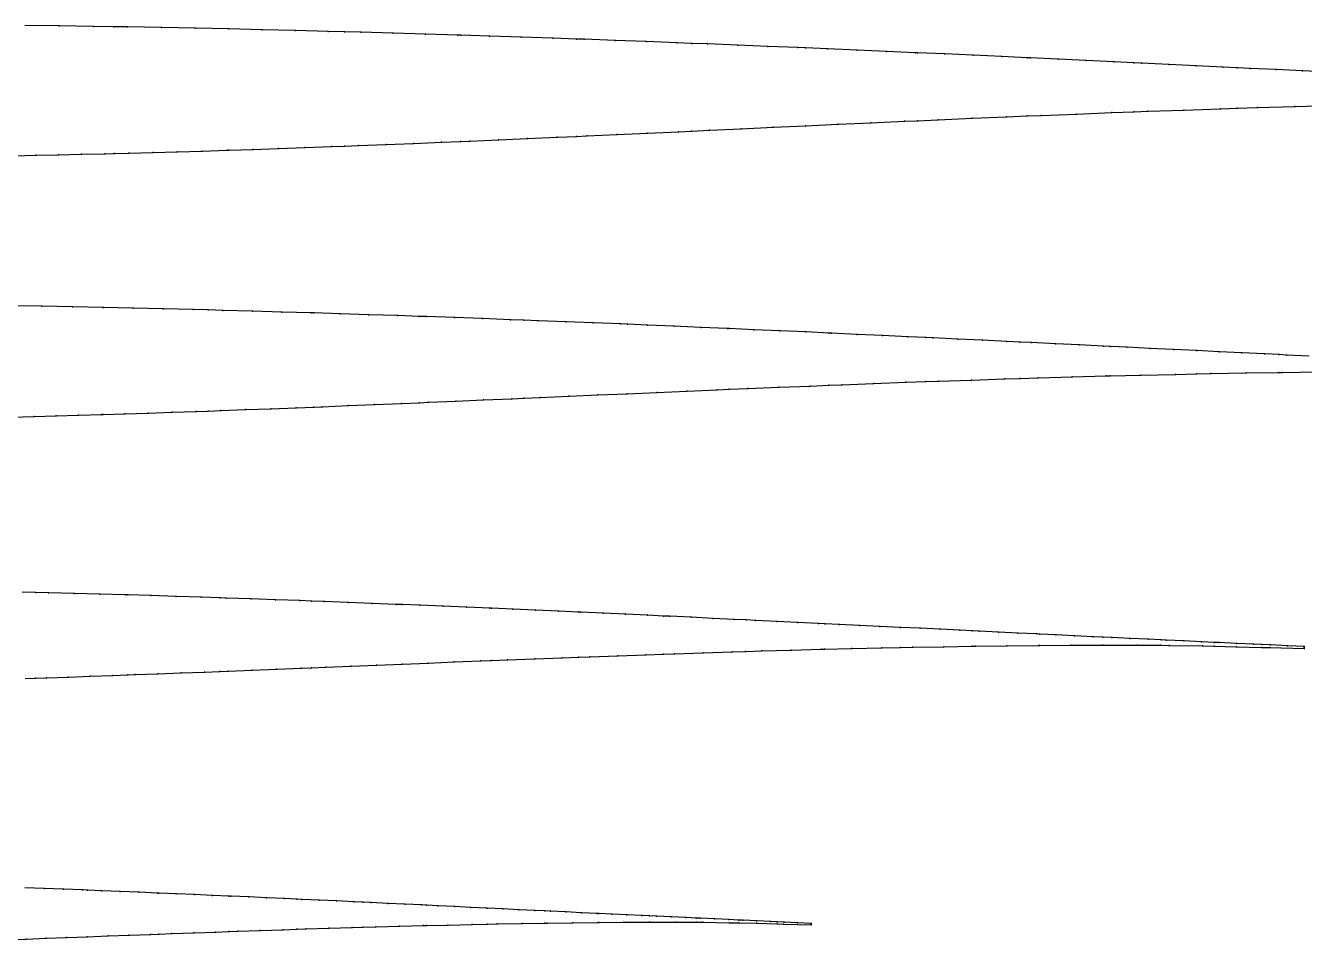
# Model space of a CAD drawing. Extents: x 0 to 4.67, y -4.5 to 1.66.
# Drawn here: x 0.6919 to 1.1173, y -4.3601 to -4.0561 of the extents above; entities that cross this region are included whole.
import ezdxf

# ---------------------------------------------------------------- set-up
doc = ezdxf.new("R2010")
doc.units = 0
doc.layers.get('0').update_dxf_attribs({"linetype": 'CONTINUOUS'})

msp = doc.modelspace()

# ---------------------------------------------------------------- linework, layer by layer
at = {"color": 4}
for points in [[(1.1254, -4.0716), (1.1167, -4.07117), (1.10793, -4.07074), (1.0991, -4.07031), (1.09496, -4.07011), (1.0902, -4.06988), (1.08124, -4.06945), (1.07221, -4.06901), (1.06311, -4.06857), (1.06059, -4.06845), (1.05395, -4.06814), (1.04472, -4.0677), (1.03543, -4.06727), (1.02607, -4.06683), (1.02508, -4.06679), (1.01664, -4.0664), (1.00715, -4.06596), (0.99759, -4.06553), (0.98863, -4.06513), (0.98796, -4.0651), (0.97827, -4.06468), (0.96852, -4.06426), (0.95869, -4.06383), (0.95137, -4.06352), (0.94881, -4.06342), (0.93885, -4.06301), (0.92883, -4.0626), (0.91874, -4.0622), (0.9135, -4.06199), (0.90859, -4.0618), (0.89837, -4.06141), (0.88808, -4.06103), (0.87773, -4.06065), (0.87521, -4.06056), (0.86732, -4.06029), (0.85683, -4.05993), (0.84628, -4.05958), (0.83667, -4.05927), (0.83567, -4.05924), (0.82499, -4.05891), (0.81424, -4.0586), (0.80342, -4.05829), (0.79807, -4.05814), (0.79255, -4.058), (0.7816, -4.05772), (0.77059, -4.05745), (0.7596, -4.0572), (0.75951, -4.05719), (0.74837, -4.05696), (0.73716, -4.05675), (0.72588, -4.05654), (0.72144, -4.05647), (0.71454, -4.05636), (0.70313, -4.05621), (0.69166, -4.05608)], [(0.68792, -4.09939), (0.69535, -4.09924), (0.7029, -4.09908), (0.71056, -4.09891), (0.71834, -4.09873), (0.72139, -4.09866), (0.72624, -4.09852), (0.73425, -4.09829), (0.74239, -4.09806), (0.75065, -4.09781), (0.75902, -4.09755), (0.75956, -4.09754), (0.76751, -4.09726), (0.77612, -4.09696), (0.78485, -4.09665), (0.79369, -4.09633), (0.79802, -4.09618), (0.80265, -4.09599), (0.81174, -4.09563), (0.82094, -4.09527), (0.83025, -4.09489), (0.83663, -4.09463), (0.83969, -4.0945), (0.84925, -4.09408), (0.85892, -4.09366), (0.86871, -4.09323), (0.87516, -4.09295), (0.87862, -4.09279), (0.88865, -4.09233), (0.8988, -4.09187), (0.90906, -4.09139), (0.91346, -4.09119), (0.91944, -4.09091), (0.92994, -4.09042), (0.94056, -4.08993), (0.9513, -4.08943), (0.95133, -4.08943), (0.96216, -4.08893), (0.97313, -4.08843), (0.98422, -4.08793), (0.98858, -4.08773), (0.99543, -4.08743), (1.00676, -4.08694), (1.01821, -4.08645), (1.02504, -4.08615), (1.02978, -4.08597), (1.04146, -4.0855), (1.05326, -4.08504), (1.06054, -4.08475), (1.06518, -4.08459), (1.07722, -4.08417), (1.08938, -4.08375), (1.09492, -4.08356), (1.10165, -4.08336), (1.11405, -4.08299), (1.12656, -4.08263)], [(1.11881, -4.16605), (1.11144, -4.16569), (1.10873, -4.16556), (1.10401, -4.16533), (1.09652, -4.16496), (1.08897, -4.16459), (1.08145, -4.16422), (1.08136, -4.16422), (1.07369, -4.16384), (1.06596, -4.16346), (1.05817, -4.16308), (1.05271, -4.16282), (1.05032, -4.1627), (1.04241, -4.16231), (1.03444, -4.16193), (1.02641, -4.16154), (1.02265, -4.16136), (1.01832, -4.16115), (1.01017, -4.16076), (1.00196, -4.16037), (0.99369, -4.15998), (0.99139, -4.15987), (0.98536, -4.15958), (0.97697, -4.15919), (0.96852, -4.1588), (0.96001, -4.15841), (0.95912, -4.15837), (0.95144, -4.15802), (0.94281, -4.15763), (0.93412, -4.15725), (0.92597, -4.15689), (0.92537, -4.15686), (0.91656, -4.15648), (0.90769, -4.15611), (0.89875, -4.15573), (0.8921, -4.15545), (0.88977, -4.15536), (0.88071, -4.15499), (0.8716, -4.15463), (0.86243, -4.15427), (0.85767, -4.15409), (0.8532, -4.15392), (0.84391, -4.15358), (0.83456, -4.15324), (0.82515, -4.1529), (0.82285, -4.15282), (0.81568, -4.15258), (0.80615, -4.15226), (0.79656, -4.15196), (0.78781, -4.15168), (0.7869, -4.15165), (0.77719, -4.15137), (0.76742, -4.15109), (0.75759, -4.15082), (0.75272, -4.15069), (0.7477, -4.15056), (0.73775, -4.15032), (0.72774, -4.15009), (0.71775, -4.14987), (0.71766, -4.14987), (0.70753, -4.14967), (0.69734, -4.14948), (0.68709, -4.14931)], [(0.68741, -4.18631), (0.6947, -4.18612), (0.7021, -4.18591), (0.7096, -4.1857), (0.71722, -4.18548), (0.71771, -4.18547), (0.72493, -4.18523), (0.73276, -4.18498), (0.7407, -4.18471), (0.74874, -4.18444), (0.75268, -4.18431), (0.75689, -4.18415), (0.76514, -4.18384), (0.77351, -4.18353), (0.78198, -4.18321), (0.78778, -4.18299), (0.79056, -4.18288), (0.79925, -4.18252), (0.80804, -4.18216), (0.81695, -4.1818), (0.82281, -4.18155), (0.82595, -4.18142), (0.83507, -4.18103), (0.8443, -4.18063), (0.85363, -4.18023), (0.85763, -4.18005), (0.86307, -4.17982), (0.87262, -4.1794), (0.88227, -4.17898), (0.89203, -4.17855), (0.89206, -4.17855), (0.9019, -4.17812), (0.91188, -4.17769), (0.92197, -4.17726), (0.92593, -4.17709), (0.93216, -4.17683), (0.94246, -4.17641), (0.95287, -4.17599), (0.95908, -4.17573), (0.96338, -4.17557), (0.974, -4.17517), (0.98474, -4.17476), (0.99135, -4.17452), (0.99557, -4.17437), (1.00652, -4.174), (1.01757, -4.17364), (1.02261, -4.17347), (1.02873, -4.17329), (1.04, -4.17297), (1.05137, -4.17265), (1.05267, -4.17262), (1.06286, -4.17237), (1.07445, -4.17211), (1.08141, -4.17196), (1.08614, -4.17187), (1.09795, -4.17166), (1.10869, -4.17148), (1.10986, -4.17146), (1.12188, -4.17132)], [(0.69177, -4.27329), (0.69522, -4.27318), (0.6989, -4.27305), (0.70613, -4.2728), (0.71345, -4.27255), (0.72086, -4.27229), (0.72593, -4.27211), (0.72837, -4.27201), (0.73597, -4.27173), (0.74367, -4.27144), (0.75146, -4.27114), (0.75659, -4.27094), (0.75934, -4.27083), (0.76732, -4.27051), (0.77539, -4.27019), (0.78356, -4.26986), (0.78706, -4.26972), (0.79182, -4.26952), (0.80017, -4.26918), (0.80862, -4.26884), (0.81716, -4.26849), (0.81718, -4.26849), (0.8258, -4.26814), (0.83453, -4.26779), (0.84335, -4.26743), (0.84682, -4.26729), (0.85227, -4.26708), (0.86128, -4.26674), (0.87039, -4.26638), (0.87582, -4.26618), (0.87959, -4.26604), (0.88889, -4.26571), (0.89828, -4.26537), (0.90407, -4.26517), (0.90776, -4.26505), (0.91734, -4.26473), (0.92701, -4.26443), (0.93142, -4.26429), (0.93677, -4.26414), (0.94663, -4.26386), (0.95659, -4.26359), (0.95772, -4.26356), (0.96663, -4.26335), (0.97678, -4.26312), (0.98287, -4.26299), (0.98701, -4.26291), (0.99734, -4.26273), (1.00674, -4.26257), (1.00777, -4.26256), (1.01828, -4.26242), (1.0289, -4.2623), (1.02921, -4.2623), (1.0396, -4.26223), (1.05019, -4.26218), (1.0504, -4.26218), (1.0613, -4.26219), (1.06955, -4.26225), (1.07229, -4.26227), (1.08337, -4.26245), (1.08722, -4.26254), (1.09455, -4.26271), (1.10311, -4.26294), (1.10582, -4.26302), (1.11718, -4.26332), (1.11718, -4.26296), (1.11718, -4.26266), (1.11163, -4.2624), (1.10602, -4.26214), (1.10314, -4.26201), (1.10036, -4.26188), (1.09464, -4.26162), (1.08888, -4.26135), (1.08726, -4.26127), (1.08306, -4.26108), (1.07719, -4.2608), (1.07127, -4.26053), (1.06959, -4.26045), (1.06529, -4.26025), (1.05926, -4.25996), (1.05318, -4.25967), (1.05022, -4.25953), (1.04705, -4.25938), (1.04086, -4.25909), (1.03462, -4.25879), (1.02925, -4.25853), (1.02833, -4.25848), (1.02199, -4.25818), (1.01559, -4.25787), (1.00915, -4.25756), (1.00677, -4.25744), (1.00264, -4.25724), (0.99609, -4.25692), (0.98948, -4.2566), (0.98291, -4.25628), (0.98283, -4.25628), (0.97611, -4.25595), (0.96935, -4.25562), (0.96254, -4.25529), (0.95775, -4.25506), (0.95567, -4.25496), (0.94874, -4.25463), (0.94177, -4.25429), (0.93474, -4.25396), (0.93145, -4.2538), (0.92766, -4.25362), (0.92053, -4.25328), (0.91335, -4.25294), (0.90611, -4.2526), (0.9041, -4.25251), (0.89882, -4.25227), (0.89148, -4.25193), (0.88409, -4.25159), (0.87664, -4.25125), (0.87586, -4.25122), (0.86914, -4.25092), (0.86159, -4.25059), (0.85398, -4.25025), (0.84686, -4.24995), (0.84633, -4.24992), (0.83862, -4.2496), (0.83086, -4.24927), (0.82304, -4.24895), (0.81722, -4.24871), (0.81517, -4.24863), (0.80725, -4.24832), (0.79928, -4.24801), (0.79126, -4.2477), (0.78709, -4.24755), (0.78318, -4.2474), (0.77505, -4.24711), (0.76687, -4.24682), (0.75863, -4.24654), (0.75662, -4.24647), (0.75035, -4.24626), (0.74201, -4.246), (0.73361, -4.24573), (0.72597, -4.2455), (0.72517, -4.24548), (0.71667, -4.24524), (0.70812, -4.245), (0.69952, -4.24478), (0.69526, -4.24467), (0.69086, -4.24456)], [(0.6883, -4.3601), (0.69212, -4.35996), (0.69882, -4.35971), (0.7056, -4.35945), (0.71246, -4.3592), (0.71248, -4.35919), (0.71939, -4.35894), (0.72639, -4.35868), (0.73347, -4.35841), (0.73626, -4.35831), (0.74063, -4.35815), (0.74786, -4.35789), (0.75517, -4.35763), (0.75953, -4.35747), (0.76255, -4.35737), (0.77001, -4.35711), (0.77754, -4.35686), (0.78219, -4.35671), (0.78515, -4.35661), (0.79284, -4.35638), (0.8006, -4.35614), (0.80414, -4.35604), (0.80843, -4.35592), (0.81635, -4.3557), (0.82433, -4.3555), (0.82524, -4.35547), (0.83239, -4.35531), (0.84053, -4.35513), (0.84542, -4.35502), (0.84875, -4.35496), (0.85703, -4.35481), (0.86457, -4.35468), (0.8654, -4.35467), (0.87384, -4.35456), (0.88235, -4.35446), (0.88261, -4.35446), (0.89094, -4.35439), (0.89944, -4.35435), (0.89961, -4.35434), (0.90835, -4.35435), (0.91498, -4.35439), (0.91717, -4.3544), (0.92606, -4.35454), (0.92915, -4.3546), (0.93503, -4.35474), (0.9419, -4.35492), (0.94407, -4.35498), (0.95319, -4.35522), (0.95319, -4.35498), (0.95319, -4.35477), (0.94874, -4.35456), (0.94424, -4.35436), (0.94193, -4.35425), (0.93969, -4.35415), (0.93511, -4.35394), (0.93048, -4.35373), (0.92918, -4.35367), (0.92582, -4.35351), (0.9211, -4.35329), (0.91635, -4.35307), (0.915, -4.35301), (0.91156, -4.35285), (0.90672, -4.35262), (0.90184, -4.35239), (0.89946, -4.35228), (0.89692, -4.35216), (0.89196, -4.35192), (0.88695, -4.35169), (0.88264, -4.35148), (0.8819, -4.35144), (0.87681, -4.3512), (0.87168, -4.35095), (0.86651, -4.35071), (0.8646, -4.35061), (0.86129, -4.35045), (0.85603, -4.3502), (0.85073, -4.34995), (0.84545, -4.34969), (0.84539, -4.34969), (0.84, -4.34943), (0.83457, -4.34917), (0.8291, -4.34891), (0.82527, -4.34872), (0.82359, -4.34864), (0.81804, -4.34838), (0.81244, -4.34811), (0.80681, -4.34785), (0.80416, -4.34772), (0.80113, -4.34758), (0.7954, -4.34731), (0.78964, -4.34705), (0.78383, -4.34678), (0.78222, -4.3467), (0.77798, -4.34651), (0.77209, -4.34624), (0.76616, -4.34598), (0.76018, -4.34571), (0.75956, -4.34568), (0.75417, -4.34545), (0.74811, -4.34519), (0.74201, -4.34492), (0.73628, -4.34468), (0.73586, -4.34466), (0.72967, -4.34441), (0.72345, -4.34415), (0.71718, -4.3439), (0.7125, -4.34372), (0.71086, -4.34365), (0.70451, -4.34341), (0.69811, -4.34317), (0.69167, -4.34293)]]:
    msp.add_lwpolyline(points, dxfattribs=at)
at = {"color": 2}
for p in [(0.70313, -4.05621, 71.4809), (0.71454, -4.05636, 71.4809), (0.72144, -4.05647, 71.4809), (0.72588, -4.05654, 71.4809), (0.73716, -4.05675, 71.4809), (0.74837, -4.05696, 71.4809), (0.75951, -4.05719, 71.4809), (0.7596, -4.0572, 71.4809), (0.77059, -4.05745, 71.4809), (0.7816, -4.05772, 71.4809), (0.79255, -4.058, 71.4809), (0.79807, -4.05814, 71.4809), (0.80342, -4.05829, 71.4809), (0.81424, -4.0586, 71.4809), (0.82499, -4.05891, 71.4809), (0.83567, -4.05924, 71.4809), (0.83667, -4.05927, 71.4809), (0.84628, -4.05958, 71.4809), (0.85683, -4.05993, 71.4809), (0.86732, -4.06029, 71.4809), (0.87521, -4.06056, 71.4809), (0.87773, -4.06065, 71.4809), (0.88808, -4.06103, 71.4809), (0.89837, -4.06141, 71.4809), (0.90859, -4.0618, 71.4809), (0.9135, -4.06199, 71.4809), (0.91874, -4.0622, 71.4809), (0.92883, -4.0626, 71.4809), (0.93885, -4.06301, 71.4809), (0.94881, -4.06342, 71.4809), (0.95137, -4.06352, 71.4809), (0.95869, -4.06383, 71.4809), (0.96852, -4.06426, 71.4809), (0.97827, -4.06468, 71.4809), (0.98796, -4.0651, 71.4809), (0.98863, -4.06513, 71.4809), (0.99759, -4.06553, 71.4809), (1.00715, -4.06596, 71.4809), (1.01664, -4.0664, 71.4809), (1.02508, -4.06679, 71.4809), (1.02607, -4.06683, 71.4809), (1.03543, -4.06727, 71.4809), (1.04472, -4.0677, 71.4809), (1.05395, -4.06814, 71.4809), (1.06059, -4.06845, 71.4809), (1.06311, -4.06857, 71.4809), (1.07221, -4.06901, 71.4809), (1.08124, -4.06945, 71.4809), (1.0902, -4.06988, 71.4809), (1.09496, -4.07011, 71.4809), (1.0991, -4.07031, 71.4809), (1.10793, -4.07074, 71.4809), (1.1167, -4.07117, 71.4809), (1.11405, -4.08299, 71.4809), (0.99543, -4.08743, 71.4809), (1.00676, -4.08694, 71.4809), (1.01821, -4.08645, 71.4809), (1.02504, -4.08615, 71.4809), (1.02978, -4.08597, 71.4809), (1.04146, -4.0855, 71.4809), (1.05326, -4.08504, 71.4809), (1.06054, -4.08475, 71.4809), (1.06518, -4.08459, 71.4809), (1.07722, -4.08417, 71.4809), (1.08938, -4.08375, 71.4809), (1.09492, -4.08356, 71.4809), (1.10165, -4.08336, 71.4809), (0.90906, -4.09139, 71.4809), (0.91346, -4.09119, 71.4809), (0.91944, -4.09091, 71.4809), (0.92994, -4.09042, 71.4809), (0.94056, -4.08993, 71.4809), (0.9513, -4.08943, 71.4809), (0.95133, -4.08943, 71.4809), (0.96216, -4.08893, 71.4809), (0.97313, -4.08843, 71.4809), (0.98422, -4.08793, 71.4809), (0.98858, -4.08773, 71.4809), (0.80265, -4.09599, 71.4809), (0.81174, -4.09563, 71.4809), (0.82094, -4.09527, 71.4809), (0.83025, -4.09489, 71.4809), (0.83663, -4.09463, 71.4809), (0.83969, -4.0945, 71.4809), (0.84925, -4.09408, 71.4809), (0.85892, -4.09366, 71.4809), (0.86871, -4.09323, 71.4809), (0.87516, -4.09295, 71.4809), (0.87862, -4.09279, 71.4809), (0.88865, -4.09233, 71.4809), (0.8988, -4.09187, 71.4809), (0.69535, -4.09924, 71.4809), (0.7029, -4.09908, 71.4809), (0.71056, -4.09891, 71.4809), (0.71834, -4.09873, 71.4809), (0.72139, -4.09866, 71.4809), (0.72624, -4.09852, 71.4809), (0.73425, -4.09829, 71.4809), (0.74239, -4.09806, 71.4809), (0.75065, -4.09781, 71.4809), (0.75902, -4.09755, 71.4809), (0.75956, -4.09754, 71.4809), (0.76751, -4.09726, 71.4809), (0.77612, -4.09696, 71.4809), (0.78485, -4.09665, 71.4809), (0.79369, -4.09633, 71.4809), (0.79802, -4.09618, 71.4809), (0.69734, -4.14948, 73.0149), (0.70753, -4.14967, 73.0149), (0.71766, -4.14987, 73.0149), (0.71775, -4.14987, 73.0149), (0.72774, -4.15009, 73.0149), (0.73775, -4.15032, 73.0149), (0.7477, -4.15056, 73.0149), (0.75272, -4.15069, 73.0149), (0.75759, -4.15082, 73.0149), (0.76742, -4.15109, 73.0149), (0.77719, -4.15137, 73.0149), (0.7869, -4.15165, 73.0149), (0.78781, -4.15168, 73.0149), (0.79656, -4.15196, 73.0149), (0.80615, -4.15226, 73.0149), (0.81568, -4.15258, 73.0149), (0.82285, -4.15282, 73.0149), (0.82515, -4.1529, 73.0149), (0.83456, -4.15324, 73.0149), (0.84391, -4.15358, 73.0149), (0.8532, -4.15392, 73.0149), (0.85767, -4.15409, 73.0149), (0.86243, -4.15427, 73.0149), (0.8716, -4.15463, 73.0149), (0.88071, -4.15499, 73.0149), (0.88977, -4.15536, 73.0149), (0.8921, -4.15545, 73.0149), (0.89875, -4.15573, 73.0149), (0.90769, -4.15611, 73.0149), (0.91656, -4.15648, 73.0149), (0.92537, -4.15686, 73.0149), (0.92597, -4.15689, 73.0149), (0.93412, -4.15725, 73.0149), (0.94281, -4.15763, 73.0149), (0.95144, -4.15802, 73.0149), (0.95912, -4.15837, 73.0149), (0.96001, -4.15841, 73.0149), (0.96852, -4.1588, 73.0149), (0.97697, -4.15919, 73.0149), (0.98536, -4.15958, 73.0149), (0.99139, -4.15987, 73.0149), (0.99369, -4.15998, 73.0149), (1.00196, -4.16037, 73.0149), (1.01017, -4.16076, 73.0149), (1.01832, -4.16115, 73.0149), (1.02265, -4.16136, 73.0149), (1.02641, -4.16154, 73.0149), (1.03444, -4.16193, 73.0149), (1.04241, -4.16231, 73.0149), (1.05032, -4.1627, 73.0149), (1.05271, -4.16282, 73.0149), (1.05817, -4.16308, 73.0149), (1.06596, -4.16346, 73.0149), (1.07369, -4.16384, 73.0149), (1.08136, -4.16422, 73.0149), (1.08145, -4.16422, 73.0149), (1.08897, -4.16459, 73.0149), (1.09652, -4.16496, 73.0149), (1.10401, -4.16533, 73.0149), (1.10873, -4.16556, 73.0149), (1.11144, -4.16569, 73.0149), (1.06286, -4.17237, 73.0149), (1.07445, -4.17211, 73.0149), (1.08141, -4.17196, 73.0149), (1.08614, -4.17187, 73.0149), (1.09795, -4.17166, 73.0149), (1.10869, -4.17148, 73.0149), (1.10986, -4.17146, 73.0149), (0.94246, -4.17641, 73.0149), (0.95287, -4.17599, 73.0149), (0.95908, -4.17573, 73.0149), (0.96338, -4.17557, 73.0149), (0.974, -4.17517, 73.0149), (0.98474, -4.17476, 73.0149), (0.99135, -4.17452, 73.0149), (0.99557, -4.17437, 73.0149), (1.00652, -4.174, 73.0149), (1.01757, -4.17364, 73.0149), (1.02261, -4.17347, 73.0149), (1.02873, -4.17329, 73.0149), (1.04, -4.17297, 73.0149), (1.05137, -4.17265, 73.0149), (1.05267, -4.17262, 73.0149), (0.83507, -4.18103, 73.0149), (0.8443, -4.18063, 73.0149), (0.85363, -4.18023, 73.0149), (0.85763, -4.18005, 73.0149), (0.86307, -4.17982, 73.0149), (0.87262, -4.1794, 73.0149), (0.88227, -4.17898, 73.0149), (0.89203, -4.17855, 73.0149), (0.89206, -4.17855, 73.0149), (0.9019, -4.17812, 73.0149), (0.91188, -4.17769, 73.0149), (0.92197, -4.17726, 73.0149), (0.92593, -4.17709, 73.0149), (0.93216, -4.17683, 73.0149), (0.72493, -4.18523, 73.0149), (0.73276, -4.18498, 73.0149), (0.7407, -4.18471, 73.0149), (0.74874, -4.18444, 73.0149), (0.75268, -4.18431, 73.0149), (0.75689, -4.18415, 73.0149), (0.76514, -4.18384, 73.0149), (0.77351, -4.18353, 73.0149), (0.78198, -4.18321, 73.0149), (0.78778, -4.18299, 73.0149), (0.79056, -4.18288, 73.0149), (0.79925, -4.18252, 73.0149), (0.80804, -4.18216, 73.0149), (0.81695, -4.1818, 73.0149), (0.82281, -4.18155, 73.0149), (0.82595, -4.18142, 73.0149), (0.6947, -4.18612, 73.0149), (0.7021, -4.18591, 73.0149), (0.7096, -4.1857, 73.0149), (0.71722, -4.18548, 73.0149), (0.71771, -4.18547, 73.0149), (0.69526, -4.24467, 74.5652), (0.69952, -4.24478, 74.5652), (0.70812, -4.245, 74.5652), (0.71667, -4.24524, 74.5652), (0.72517, -4.24548, 74.5652), (0.72597, -4.2455, 74.5652), (0.73361, -4.24573, 74.5652), (0.74201, -4.246, 74.5652), (0.75035, -4.24626, 74.5652), (0.75662, -4.24647, 74.5652), (0.75863, -4.24654, 74.5652), (0.76687, -4.24682, 74.5652), (0.77505, -4.24711, 74.5652), (0.78318, -4.2474, 74.5652), (0.78709, -4.24755, 74.5652), (0.79126, -4.2477, 74.5652), (0.79928, -4.24801, 74.5652), (0.80725, -4.24832, 74.5652), (0.81517, -4.24863, 74.5652), (0.81722, -4.24871, 74.5652), (0.82304, -4.24895, 74.5652), (0.83086, -4.24927, 74.5652), (0.83862, -4.2496, 74.5652), (0.84633, -4.24992, 74.5652), (0.84686, -4.24995, 74.5652), (0.85398, -4.25025, 74.5652), (0.86159, -4.25059, 74.5652), (0.86914, -4.25092, 74.5652), (0.87586, -4.25122, 74.5652), (0.87664, -4.25125, 74.5652), (0.88409, -4.25159, 74.5652), (0.89148, -4.25193, 74.5652), (0.89882, -4.25227, 74.5652), (0.9041, -4.25251, 74.5652), (0.90611, -4.2526, 74.5652), (0.91335, -4.25294, 74.5652), (0.92053, -4.25328, 74.5652), (0.92766, -4.25362, 74.5652), (0.93145, -4.2538, 74.5652), (0.93474, -4.25396, 74.5652), (0.94177, -4.25429, 74.5652), (0.94874, -4.25463, 74.5652), (0.95567, -4.25496, 74.5652), (0.95775, -4.25506, 74.5652), (0.96254, -4.25529, 74.5652), (0.96935, -4.25562, 74.5652), (0.97611, -4.25595, 74.5652), (0.98283, -4.25628, 74.5652), (0.98291, -4.25628, 74.5652), (0.98948, -4.2566, 74.5652), (0.99609, -4.25692, 74.5652), (1.00264, -4.25724, 74.5652), (1.00677, -4.25744, 74.5652), (1.00915, -4.25756, 74.5652), (1.01559, -4.25787, 74.5652), (1.02199, -4.25818, 74.5652), (1.02833, -4.25848, 74.5652), (1.02925, -4.25853, 74.5652), (1.03462, -4.25879, 74.5652), (1.04086, -4.25909, 74.5652), (1.04705, -4.25938, 74.5652), (1.05022, -4.25953, 74.5652), (1.05318, -4.25967, 74.5652), (1.05926, -4.25996, 74.5652), (1.06529, -4.26025, 74.5652), (1.06959, -4.26045, 74.5652), (1.07127, -4.26053, 74.5652), (1.07719, -4.2608, 74.5652), (1.08306, -4.26108, 74.5652), (1.08726, -4.26127, 74.5652), (1.08888, -4.26135, 74.5652), (1.09464, -4.26162, 74.5652), (1.10036, -4.26188, 74.5652), (0.87959, -4.26604, 74.5652), (0.88889, -4.26571, 74.5652), (0.89828, -4.26537, 74.5652), (0.90407, -4.26517, 74.5652), (0.90776, -4.26505, 74.5652), (0.91734, -4.26473, 74.5652), (0.92701, -4.26443, 74.5652), (0.93142, -4.26429, 74.5652), (0.93677, -4.26414, 74.5652), (0.94663, -4.26386, 74.5652), (0.95659, -4.26359, 74.5652), (0.95772, -4.26356, 74.5652), (0.96663, -4.26335, 74.5652), (0.97678, -4.26312, 74.5652), (0.98287, -4.26299, 74.5652), (0.98701, -4.26291, 74.5652), (0.99734, -4.26273, 74.5652), (1.00674, -4.26257, 74.5652), (1.00777, -4.26256, 74.5652), (1.01828, -4.26242, 74.5652), (1.0289, -4.2623, 74.5652), (1.02921, -4.2623, 74.5652), (1.0396, -4.26223, 74.5652), (1.05019, -4.26218, 74.5652), (1.0504, -4.26218, 74.5652), (1.0613, -4.26219, 74.5652), (1.06955, -4.26225, 74.5652), (1.07229, -4.26227, 74.5652), (1.08337, -4.26245, 74.5652), (1.08722, -4.26254, 74.5652), (1.09455, -4.26271, 74.5652), (1.10311, -4.26294, 74.5652), (1.10314, -4.26201, 74.5652), (1.10582, -4.26302, 74.5652), (1.10602, -4.26214, 74.5652), (1.11163, -4.2624, 74.5652), (1.11718, -4.26266, 74.5652), (1.11718, -4.26296, 74.5652), (1.11718, -4.26332, 74.5652), (0.77539, -4.27019, 74.5652), (0.78356, -4.26986, 74.5652), (0.78706, -4.26972, 74.5652), (0.79182, -4.26952, 74.5652), (0.80017, -4.26918, 74.5652), (0.80862, -4.26884, 74.5652), (0.81716, -4.26849, 74.5652), (0.81718, -4.26849, 74.5652), (0.8258, -4.26814, 74.5652), (0.83453, -4.26779, 74.5652), (0.84335, -4.26743, 74.5652), (0.84682, -4.26729, 74.5652), (0.85227, -4.26708, 74.5652), (0.86128, -4.26674, 74.5652), (0.87039, -4.26638, 74.5652), (0.87582, -4.26618, 74.5652), (0.69522, -4.27318, 74.5652), (0.6989, -4.27305, 74.5652), (0.70613, -4.2728, 74.5652), (0.71345, -4.27255, 74.5652), (0.72086, -4.27229, 74.5652), (0.72593, -4.27211, 74.5652), (0.72837, -4.27201, 74.5652), (0.73597, -4.27173, 74.5652), (0.74367, -4.27144, 74.5652), (0.75146, -4.27114, 74.5652), (0.75659, -4.27094, 74.5652), (0.75934, -4.27083, 74.5652), (0.76732, -4.27051, 74.5652), (0.69811, -4.34317, 76.1317), (0.70451, -4.34341, 76.1317), (0.71086, -4.34365, 76.1317), (0.7125, -4.34372, 76.1317), (0.71718, -4.3439, 76.1317), (0.72345, -4.34415, 76.1317), (0.72967, -4.34441, 76.1317), (0.73586, -4.34466, 76.1317), (0.73628, -4.34468, 76.1317), (0.74201, -4.34492, 76.1317), (0.74811, -4.34519, 76.1317), (0.75417, -4.34545, 76.1317), (0.75956, -4.34568, 76.1317), (0.76018, -4.34571, 76.1317), (0.76616, -4.34598, 76.1317), (0.77209, -4.34624, 76.1317), (0.77798, -4.34651, 76.1317), (0.78222, -4.3467, 76.1317), (0.78383, -4.34678, 76.1317), (0.78964, -4.34705, 76.1317), (0.7954, -4.34731, 76.1317), (0.80113, -4.34758, 76.1317), (0.80416, -4.34772, 76.1317), (0.80681, -4.34785, 76.1317), (0.81244, -4.34811, 76.1317), (0.81804, -4.34838, 76.1317), (0.82359, -4.34864, 76.1317), (0.82527, -4.34872, 76.1317), (0.8291, -4.34891, 76.1317), (0.83457, -4.34917, 76.1317), (0.84, -4.34943, 76.1317), (0.84539, -4.34969, 76.1317), (0.84545, -4.34969, 76.1317), (0.85073, -4.34995, 76.1317), (0.85603, -4.3502, 76.1317), (0.86129, -4.35045, 76.1317), (0.8646, -4.35061, 76.1317), (0.86651, -4.35071, 76.1317), (0.87168, -4.35095, 76.1317), (0.87681, -4.3512, 76.1317), (0.83239, -4.35531, 76.1317), (0.84053, -4.35513, 76.1317), (0.84542, -4.35502, 76.1317), (0.84875, -4.35496, 76.1317), (0.85703, -4.35481, 76.1317), (0.86457, -4.35468, 76.1317), (0.8654, -4.35467, 76.1317), (0.87384, -4.35456, 76.1317), (0.8819, -4.35144, 76.1317), (0.88235, -4.35446, 76.1317), (0.88261, -4.35446, 76.1317), (0.88264, -4.35148, 76.1317), (0.88695, -4.35169, 76.1317), (0.89094, -4.35439, 76.1317), (0.89196, -4.35192, 76.1317), (0.89692, -4.35216, 76.1317), (0.89944, -4.35435, 76.1317), (0.89946, -4.35228, 76.1317), (0.89961, -4.35434, 76.1317), (0.90184, -4.35239, 76.1317), (0.90672, -4.35262, 76.1317), (0.90835, -4.35435, 76.1317), (0.91156, -4.35285, 76.1317), (0.91498, -4.35439, 76.1317), (0.915, -4.35301, 76.1317), (0.91635, -4.35307, 76.1317), (0.91717, -4.3544, 76.1317), (0.9211, -4.35329, 76.1317), (0.92582, -4.35351, 76.1317), (0.92606, -4.35454, 76.1317), (0.92915, -4.3546, 76.1317), (0.92918, -4.35367, 76.1317), (0.93048, -4.35373, 76.1317), (0.93503, -4.35474, 76.1317), (0.93511, -4.35394, 76.1317), (0.93969, -4.35415, 76.1317), (0.9419, -4.35492, 76.1317), (0.94193, -4.35425, 76.1317), (0.94407, -4.35498, 76.1317), (0.94424, -4.35436, 76.1317), (0.94874, -4.35456, 76.1317), (0.95319, -4.35477, 76.1317), (0.95319, -4.35498, 76.1317), (0.95319, -4.35522, 76.1317), (0.7056, -4.35945, 76.1317), (0.71246, -4.3592, 76.1317), (0.71248, -4.35919, 76.1317), (0.71939, -4.35894, 76.1317), (0.72639, -4.35868, 76.1317), (0.73347, -4.35841, 76.1317), (0.73626, -4.35831, 76.1317), (0.74063, -4.35815, 76.1317), (0.74786, -4.35789, 76.1317), (0.75517, -4.35763, 76.1317), (0.75953, -4.35747, 76.1317), (0.76255, -4.35737, 76.1317), (0.77001, -4.35711, 76.1317), (0.77754, -4.35686, 76.1317), (0.78219, -4.35671, 76.1317), (0.78515, -4.35661, 76.1317), (0.79284, -4.35638, 76.1317), (0.8006, -4.35614, 76.1317), (0.80414, -4.35604, 76.1317), (0.80843, -4.35592, 76.1317), (0.81635, -4.3557, 76.1317), (0.82433, -4.3555, 76.1317), (0.82524, -4.35547, 76.1317), (0.69212, -4.35996, 76.1317), (0.69882, -4.35971, 76.1317)]:
    msp.add_point(p, dxfattribs=at)

doc.saveas('drawing.dxf')
